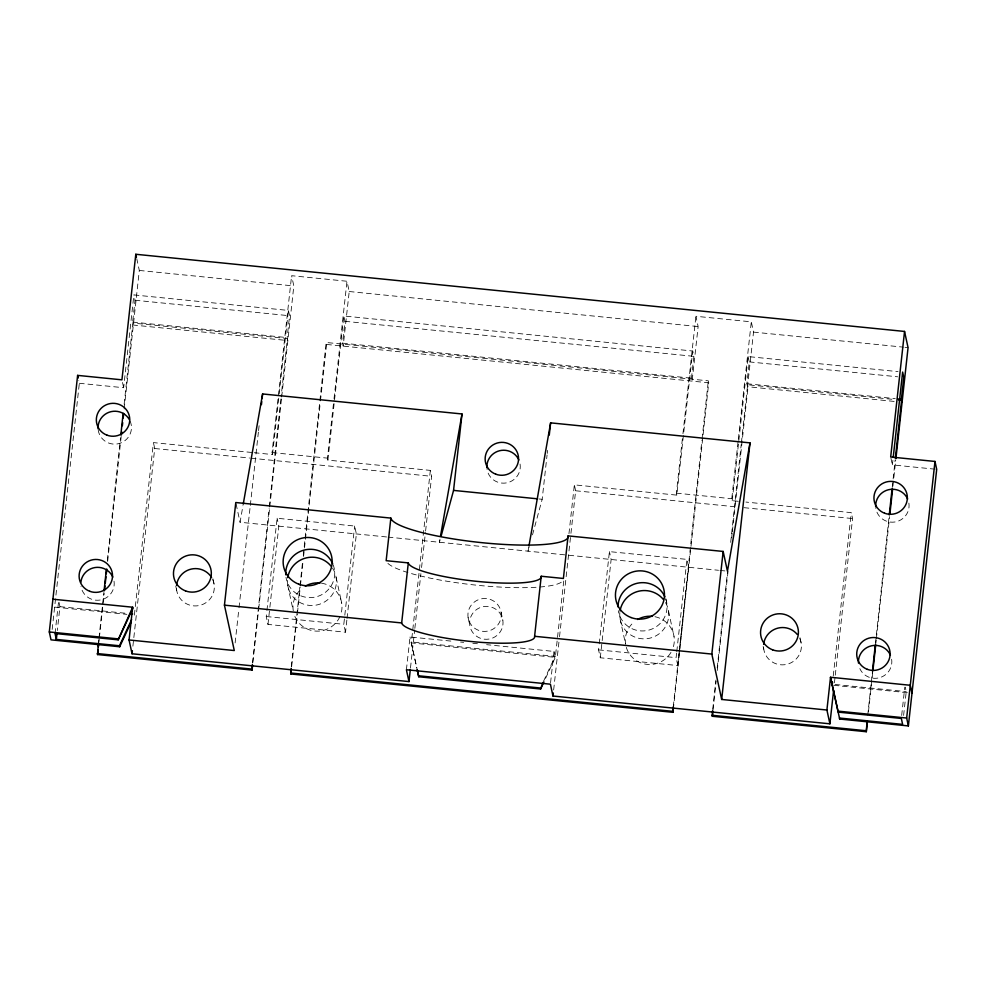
<?xml version="1.0" encoding="UTF-8"?>
<svg xmlns="http://www.w3.org/2000/svg" width="986" height="986" viewBox="0 0 986 986"><rect width="100%" height="100%" fill="white"/><g stroke="black" fill="none" stroke-linecap="round" stroke-linejoin="round"><path stroke-width="0.74" stroke-dasharray="4.93 3.7" d="M98.477 642.86L98.81 639.803M98.97 638.275L103.912 592.376M107.363 560.233L120.514 437.833M124.137 404.161L132.851 323.063L287.37 338.58L281.121 396.729M98.871 642.354L99.204 639.31M99.364 637.782L104.159 593.535M107.634 561.502L121.204 436.404M124.174 408.943L139.309 270.447L136.758 258.689M252.515 662.962L269.116 508.419M269.289 506.89L280.961 398.258M252.897 662.444L258.517 610.58M258.689 609.052L269.609 508.369M269.77 506.841L281.515 398.529M281.688 397.001L293.828 285.965L291.609 275.698L346.986 281.256L349.217 291.523L343.19 346.111L342.549 343.153L344.952 321.313L343.806 315.988L692.727 351.016L693.885 356.34L691.469 378.18L692.11 381.138L698.137 326.551L695.919 316.284L751.307 321.843L753.526 332.109L747.499 386.697L894.401 401.438M291.289 666.856L299.83 587.286M300.003 585.758L302.628 561.28M303.294 555.155L319.735 402.14M319.895 400.612L326.144 342.475L708.305 380.83L708.724 382.802L673.66 706.222M291.671 666.339L297.291 614.463M297.452 612.947L300.274 587.003M300.434 585.487L302.912 562.599M303.577 556.498L320.29 402.411M320.45 400.895L326.576 344.447L326.144 342.475M673.278 706.752L701.884 440.508M702.057 438.98L708.305 380.83M712.767 709.168L715.885 680.093M717.204 667.855L727.569 571.449M730.688 542.386L741.213 444.452M741.373 442.924L747.622 384.774L895.498 399.626M712.977 710.167L716.119 681.178M717.278 670.505L728.038 571.338M731.674 537.777L732.167 533.204M732.339 531.676L748.054 386.746L747.622 384.774M867.717 715.442L871.18 683.31M871.341 681.782L872.487 671.072M875.445 643.525L889.101 516.528M892.219 487.454L895.177 459.907M868.444 711.892L872.746 672.23M875.888 643.242L876.221 640.197M876.381 638.669L889.618 516.627M892.922 486.11L895.744 460.179M52.159 629.438L79.336 383.283L78.769 380.645M55.056 633.505L58.667 600.757L59.949 606.673L57.324 630.498M79.336 383.283L123.644 387.72L133.886 294.925L288.417 310.43L289.576 315.754L287.16 337.594L287.801 340.552L133.283 325.047L132.642 322.077L135.045 300.249L133.886 294.925M134.379 615.104L153.422 442.603L252.662 452.562M132.888 646.175L154.716 448.519L153.422 442.603M235.124 642.897L238.834 609.299M239.006 607.77L250.136 506.977M250.308 505.448L258.394 432.139M258.566 430.611L259.244 424.498M254.191 452.71L272.506 454.546L272.074 452.574L291.609 275.698M272.506 454.546L279.038 395.386M279.211 393.87L288.417 310.43M346.85 620.095L345.519 632.199L267.97 624.409L266.257 616.521L266.762 611.986M266.935 610.47L277.115 518.254L354.652 526.043L356.365 533.931L347.01 618.592M267.97 624.409L278.828 526.142L277.115 518.254M425.595 531.047L431.634 476.312L430.352 470.396L327.894 460.105L327.463 458.133L333.86 400.193M334.032 398.677L346.986 281.256M327.894 460.105L343.806 315.988M345.519 632.199L343.806 624.298L354.652 526.043M406.405 669.74L410.028 636.981L454.447 641.442M430.352 470.396L411.31 642.909L416.819 667.941M410.484 667.892L414.687 629.881M414.847 628.365L420.899 573.618M421.564 567.542L425.422 532.576M532.489 534.856L542.177 499.286L547.07 454.965M547.242 453.437L547.575 450.38M550.57 682.706L554.021 651.438L486.616 644.671M563.733 581.025L555.315 657.354L543.816 682.127M568.959 533.697L574.357 484.853L676.815 495.132L692.727 351.016M553.651 689.953L559.358 638.25M559.518 636.734L570.771 534.868M570.943 533.34L575.639 490.769L574.357 484.853M679.157 653.459L677.826 665.55L600.289 657.773L598.576 649.873L599.069 645.337M599.241 643.833L609.422 551.618L686.959 559.395L688.672 567.283L679.329 651.943M600.289 657.773L611.135 559.506L609.422 551.618M676.815 495.132L676.384 493.16L682.78 435.22M682.953 433.692L695.919 316.284M677.826 665.55L676.113 657.662L676.618 653.126M676.778 651.61L686.959 559.395M738.304 501.307L732.204 500.691L731.772 498.719L738.169 440.779M738.341 439.251L751.307 321.843M732.204 500.691L748.115 356.575L898.049 371.623M747.499 386.697L746.858 383.739L749.274 361.899L748.115 356.575M833.244 676.002L851.275 512.646L745.946 502.071M834.439 682.78L835.105 676.692M835.278 675.176L852.57 518.562L851.275 512.646M935.172 469.188L892.392 464.887L892.897 460.326M901.66 715.479L904.791 687.193M903.607 715.442L906.233 691.617L905.271 687.18M386.574 536.963L240.054 522.26L242.975 505.645M439.966 539.256L439.436 542.263L440.249 539.305M528.853 546.638L528.052 551.162L529.26 546.712M543.594 681.141L555.093 656.368L411.088 641.923L416.93 668.422M139.309 270.447L293.828 285.965M349.217 291.523L698.137 326.551M753.526 332.109L903.459 347.158M904.988 347.306L908.057 347.614M135.045 300.249L289.576 315.754M344.952 321.313L693.885 356.34M749.274 361.899L897.679 376.8M132.642 322.077L287.16 337.594M342.549 343.153L691.469 378.18M746.858 383.739L895.263 398.627M326.576 344.447L708.724 382.802M272.074 452.574L327.463 458.133M676.384 493.16L731.772 498.719M154.716 448.519L249.569 458.034M251.097 458.194L431.634 476.312M575.639 490.769L736.283 506.89M743.937 507.667L852.57 518.562M539.12 498.99L542.177 499.286M388.077 537.111L567.332 555.106M568.836 555.254L718.498 570.278M719.99 570.426L725.955 571.03M266.257 616.521L343.806 624.298M598.576 649.873L676.113 657.662M460.573 642.059L463.642 642.367M472.836 643.291L477.434 643.747M59.949 606.673L126.59 613.366M835.056 684.469L906.233 691.617M54.624 607.105L126.861 614.352M833.737 685.307L907.477 692.702M890.962 458.317L892.392 464.887M799.991 637.708L801.199 643.229M763.152 646.422L763.756 649.182M665.784 598.527L666.746 602.964M668.459 610.852L674.03 636.5M620.009 618.567L625.58 644.215A24.527 24.12 -12.2 0 1 634.442 621.648M554.021 651.438L555.315 657.354L411.31 642.909L410.028 636.981M501.122 612.318A16.725 16.454 -12.2 0 1 478.567 630.337A16.725 16.454 -12.2 0 1 474.143 602.187A16.725 16.454 -12.2 0 1 501.122 612.318L502.835 620.206A16.725 16.454 -12.2 0 1 480.281 638.225A16.725 16.454 -12.2 0 1 475.856 610.075A16.725 16.454 -12.2 0 1 502.835 620.206M468.091 617.569L469.804 625.469M336.152 577.5L341.711 603.149M287.702 585.203L292.953 609.434M236.073 503.932L240.054 522.26M212.914 578.782L214.11 584.304M175.767 586.115L176.667 590.257M122.51 382.469L123.644 387.72M520.078 464.073A16.725 16.454 -12.2 0 1 506.114 482.955A16.725 16.454 -12.2 0 1 487.047 469.336M212.729 579.632A18.956 18.648 -12.2 0 1 198.285 605.7A18.956 18.648 -12.2 0 1 176.556 585.388M654.987 616.718A24.527 24.12 -12.2 0 1 673.081 647.753M670.985 652.362A24.527 24.12 -12.2 0 1 626.098 646.68M321.411 583.145A24.527 24.12 -12.2 0 1 340.343 615.584M339.85 616.743A24.527 24.12 -12.2 0 1 293.791 613.317M293.261 610.852A24.527 24.12 -12.2 0 1 302.135 588.285M114.031 581.185A16.725 16.454 -12.2 0 1 100.067 600.055A16.725 16.454 -12.2 0 1 81 586.436M130.053 420.936A16.725 16.454 -12.2 0 1 119.442 443.441A16.725 16.454 -12.2 0 1 98.243 430.303M908.882 503.106A16.725 16.454 -12.2 0 1 894.918 521.988A16.725 16.454 -12.2 0 1 875.851 508.357M891.64 659.24A16.725 16.454 -12.2 0 1 859.829 668.607M665.513 602.569A24.527 24.12 -12.2 0 1 649.244 638.312A24.527 24.12 -12.2 0 1 619.874 612.269M665.87 599.278A24.527 24.12 -12.2 0 1 648.159 630.276A24.527 24.12 -12.2 0 1 618.296 610.679M333.132 564.731A24.527 24.12 -12.2 0 1 316.481 596.764A24.527 24.12 -12.2 0 1 285.989 577.315M332.529 568.133A24.527 24.12 -12.2 0 1 317.566 604.812A24.527 24.12 -12.2 0 1 287.555 578.905M561.256 582.245A89.208 15.332 6.3 0 1 469.472 584.402A89.208 15.332 6.3 0 1 386.561 561.724M799.806 638.571A18.956 18.648 -12.2 0 1 786.582 664.391A18.956 18.648 -12.2 0 1 763.534 646.754"/><path stroke-width="1.48" d="M252.564 665.501L252.071 670.073L97.54 654.556L98.317 644.4M104.072 590.836L106.377 569.415M120.847 434.764L123.151 413.344M97.54 654.556L98.045 649.984M98.378 646.939L98.699 643.883M104.491 590.491L104.984 585.906M105.317 582.862L105.983 576.761M106.315 573.704L106.808 569.132M121.364 434.888L121.697 431.831M122.363 425.73L122.695 422.674M123.188 418.101L123.681 413.528M252.071 670.073L252.354 664.49M673.487 707.751L672.994 712.323L290.845 673.968L291.116 668.385M290.845 673.968L291.338 669.383M672.994 712.323L673.278 706.752M867.446 721.049L866.287 731.723L712.323 716.267L712.595 710.696M712.323 716.267L712.816 711.695M866.287 731.723L867.064 721.555M872.487 671.072L875.285 645.054M889.261 514.988L892.059 488.982M895.35 458.379L901.598 400.23L898.542 399.922M872.906 670.702L875.716 644.77M889.951 513.57L892.589 489.167M895.904 458.65L908.057 347.614L904.544 331.444L135.797 254.277L121.931 379.832L77.623 375.383L49.3 631.964L51.013 639.852L119.688 646.754L131.187 621.981M131.619 619.627L119.479 645.768L56.338 639.421L56.991 633.468M410.324 669.408L408.98 681.572L132.05 653.78L129.055 639.976L132.666 607.216L52.911 599.205M132.05 653.78L132.383 650.735M129.055 639.976L234.286 650.538L224.438 605.157L235.777 502.527L390.85 518.094A89.208 15.332 6.3 0 0 482.893 542.768A89.208 15.332 6.3 0 0 568.084 535.879L723.157 551.445L727.446 571.177L750.001 442.874L550.619 422.858L529.112 545.122M261.438 404.642L261.771 401.585M262.103 398.541L262.609 393.956L462.003 413.972L453.56 490.399L441.05 536.335M390.85 518.094L386.155 560.677L408.303 562.895A66.9 11.499 6.3 0 0 477.335 581.407A66.9 11.499 6.3 0 0 541.228 576.243L563.388 578.462L568.084 535.879M408.98 681.572L406.405 669.74L550.41 684.198L552.973 696.03L829.904 723.823L826.909 710.019L721.678 699.456L711.83 654.075L534.597 636.29A66.9 11.499 6.3 0 1 470.704 641.455A66.9 11.499 6.3 0 1 401.672 622.942L408.303 562.895M549.264 435.097L550.619 422.858M534.597 636.29L541.228 576.243M552.973 696.03L553.319 692.985M711.83 654.075L723.157 551.445M721.678 699.456L750.001 442.874M826.909 710.019L830.52 677.259L910.275 685.27L911.988 693.158M832.566 682.102L832.233 685.159L830.52 677.259L838.199 712.114L901.34 718.449L902.621 724.377L839.48 718.03L839.69 719.028L908.377 725.918L936.7 469.336L934.987 461.448L890.678 456.999L904.544 331.444M829.904 723.823L833.601 690.373M893.23 457.282L902.634 372.079L903.792 377.416L901.377 399.244L902.03 402.202M908.377 725.918L906.664 718.03L934.987 461.448M243.234 504.142L262.609 393.956M440.495 536.236L462.003 413.972M56.338 639.421L55.056 633.505L118.197 639.84L132.666 607.216M118.197 639.84L132.888 608.202M417.152 669.408L418.767 676.766L540.611 689.004L542.953 682.509M540.611 689.004L543.816 682.127M898.32 398.936L901.377 399.244M453.56 490.399L537.592 498.83M224.438 605.157L401.672 622.942M129.622 613.662L132.654 613.97M49.3 631.964L117.975 638.854M837.989 711.128L906.664 718.03M417.263 669.888L418.557 675.78L540.402 688.018M97.331 653.57L251.861 669.087M290.623 672.982L672.785 711.337M712.102 715.281L866.078 730.737M830.742 678.245L839.69 719.028M418.557 675.78L418.767 676.766M135.797 254.277L136.438 257.21M77.623 375.383L78.202 378.02M119.479 645.768L119.688 646.754M176.556 585.388A18.956 18.648 -12.2 0 1 211.583 577.476M637.622 619.479A24.527 24.12 -12.2 0 1 652.449 616.336M305.315 586.128A24.527 24.12 -12.2 0 1 320.142 582.985M98.082 428.885A16.725 16.454 -12.2 0 1 129.4 419.654M486.887 467.906A16.725 16.454 -12.2 0 1 518.858 459.957M80.901 582.134A16.725 16.454 -12.2 0 1 112.811 577.069M858.449 663.073A16.725 16.454 -12.2 0 1 890.42 655.123M875.691 506.94A16.725 16.454 -12.2 0 1 907.662 498.99M763.645 644.314A18.956 18.648 -12.2 0 1 797.243 634.417M618.012 606.895A24.527 24.12 -12.2 0 1 664.958 596.924M287.727 577.66A24.527 24.12 -12.2 0 1 331.037 566.1M285.73 574.813A24.527 24.12 -12.2 0 1 332.652 563.573M620.034 611.012A24.527 24.12 -12.2 0 1 663.344 599.451M495.798 474.204A16.725 16.454 -12.2 0 0 518.365 456.185A16.725 16.454 -12.2 0 0 491.373 446.054A16.725 16.454 -12.2 0 0 495.798 474.204M185.541 590.91A18.956 18.648 -12.2 0 0 211.115 570.487A18.956 18.648 -12.2 0 0 180.524 559.013A18.956 18.648 -12.2 0 0 185.541 590.91M772.63 649.836A18.956 18.648 -12.2 0 0 798.192 629.425A18.956 18.648 -12.2 0 0 767.613 617.939A18.956 18.648 -12.2 0 0 772.63 649.836M867.372 669.358A16.725 16.454 -12.2 0 0 889.927 651.339A16.725 16.454 -12.2 0 0 862.947 641.208A16.725 16.454 -12.2 0 0 867.372 669.358M884.602 513.225A16.725 16.454 -12.2 0 0 907.169 495.219A16.725 16.454 -12.2 0 0 880.178 485.075A16.725 16.454 -12.2 0 0 884.602 513.225M106.993 435.171A16.725 16.454 -12.2 0 0 129.56 417.152A16.725 16.454 -12.2 0 0 102.569 407.021A16.725 16.454 -12.2 0 0 106.993 435.171M631.089 617.556A24.527 24.12 -12.2 0 0 664.182 591.132A24.527 24.12 -12.2 0 0 624.606 576.268A24.527 24.12 -12.2 0 0 631.089 617.556M298.783 584.193A24.527 24.12 -12.2 0 0 331.875 557.768A24.527 24.12 -12.2 0 0 292.287 542.916A24.527 24.12 -12.2 0 0 298.783 584.193M89.763 591.304A16.725 16.454 -12.2 0 0 112.33 573.285A16.725 16.454 -12.2 0 0 85.338 563.154A16.725 16.454 -12.2 0 0 89.763 591.304"/></g></svg>
